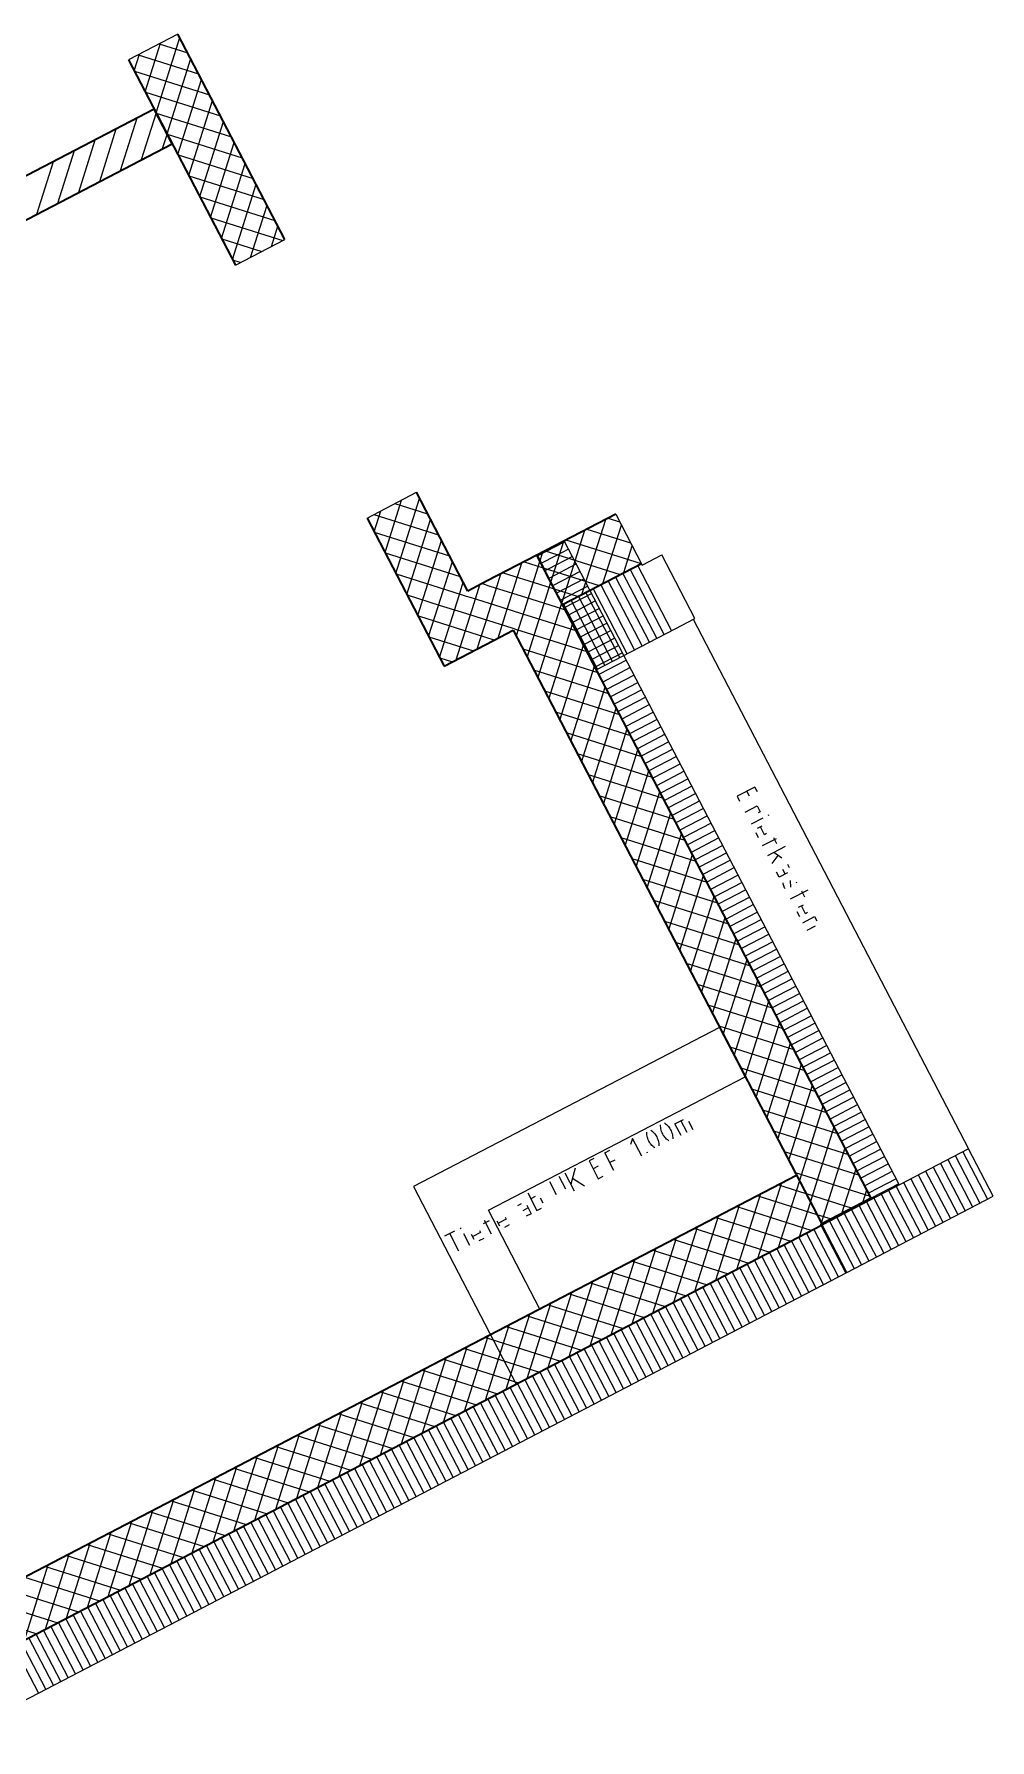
# Model space of a CAD drawing. Header units: metres. Extents: x 2740299.3 to 2740354.3, y 1267793.1 to 1267844.4.
# Drawn here: x 2740331.66 to 2740335.95, y 1267801.13 to 1267808.79 of the extents above; entities that cross this region are included whole.
import ezdxf

# ---------------------------------------------------------------- set-up
doc = ezdxf.new("R2010")
doc.units = ezdxf.units.M
doc.layers.add('grundriss', color=7, linetype='Continuous', true_color=0x000000)

msp = doc.modelspace()

# ---------------------------------------------------------------- linework, layer by layer
at = {"layer": 'grundriss', "color": 7, "linetype": 'Continuous', "lineweight": 13}
for p, q in [((2740332.3066, 1267808.7886), (2740332.0849, 1267808.6732)), ((2740332.5649, 1267807.7507), (2740332.7867, 1267807.8661)), ((2740333.1558, 1267806.6152), (2740333.3776, 1267806.7306)), ((2740334.3917, 1267806.404), (2740334.4794, 1267806.4496)), ((2740334.6281, 1267806.1639), (2740334.4794, 1267806.4496)), ((2740334.5404, 1267806.1182), (2740334.6281, 1267806.1639)), ((2740334.62, 1267806.1602), (2740335.8574, 1267803.7824)), ((2740334.7395, 1267804.3276), (2740333.3645, 1267803.6121)), ((2740334.8549, 1267804.1059), (2740334.7395, 1267804.3276)), ((2740333.7017, 1267803.5058), (2740334.8549, 1267804.1059)), ((2740335.8571, 1267803.7822), (2740335.2002, 1267803.4397)), ((2740335.9681, 1267803.5694), (2740335.8571, 1267803.7822)), ((2740333.3645, 1267803.6121), (2740333.8259, 1267802.7254)), ((2740335.0857, 1267803.6623), (2740333.9325, 1267803.0622)), ((2740335.2011, 1267803.4405), (2740335.0857, 1267803.6623)), ((2740335.3111, 1267803.2269), (2740335.9681, 1267803.5694)), ((2740333.9325, 1267803.0622), (2740333.7017, 1267803.5058)), ((2740334.0479, 1267802.8404), (2740335.2011, 1267803.4405)), ((2740333.8259, 1267802.7254), (2740334.0477, 1267802.8408))]:
    msp.add_line(p, q, dxfattribs=at)
at = {"layer": 'grundriss', "color": 18, "linetype": 'Continuous', "lineweight": 0, "true_color": 0x000000}
for p, q in [((2740332.1596, 1267808.5296), (2740332.2285, 1267808.748)), ((2740332.2086, 1267808.4355), (2740332.3149, 1267808.7727)), ((2740332.2221, 1267808.7446), (2740332.3506, 1267808.7041)), ((2740332.1106, 1267808.6237), (2740332.1344, 1267808.699)), ((2740332.128, 1267808.6957), (2740332.3996, 1267808.61)), ((2740332.2575, 1267808.3415), (2740332.3639, 1267808.6786)), ((2740332.1114, 1267808.6223), (2740332.4486, 1267808.5159)), ((2740332.3065, 1267808.2474), (2740332.4128, 1267808.5845)), ((2740332.1603, 1267808.5282), (2740332.4975, 1267808.4218)), ((2740332.2086, 1267808.4355), (2740332.1417, 1267808.2237)), ((2740332.2093, 1267808.4341), (2740332.5465, 1267808.3277)), ((2740332.3554, 1267808.1533), (2740332.4618, 1267808.4904)), ((2740332.028, 1267808.3618), (2740331.9536, 1267808.1258)), ((2740332.1221, 1267808.4108), (2740332.0476, 1267808.1748)), ((2740332.4044, 1267808.0592), (2740332.5108, 1267808.3964)), ((2740331.9339, 1267808.3129), (2740331.8595, 1267808.0768)), ((2740332.2575, 1267808.3415), (2740332.2358, 1267808.2727)), ((2740332.2583, 1267808.34), (2740332.5954, 1267808.2336)), ((2740332.4534, 1267807.9651), (2740332.5597, 1267808.3023)), ((2740331.7457, 1267808.2149), (2740331.6713, 1267807.9789)), ((2740331.8398, 1267808.2639), (2740331.7654, 1267808.0279)), ((2740332.3072, 1267808.2459), (2740332.6444, 1267808.1395)), ((2740332.5023, 1267807.871), (2740332.6087, 1267808.2082)), ((2740332.3562, 1267808.1518), (2740332.6934, 1267808.0455)), ((2740332.4052, 1267808.0577), (2740332.7423, 1267807.9514)), ((2740332.5513, 1267807.7769), (2740332.6576, 1267808.1141)), ((2740332.6328, 1267807.786), (2740332.7066, 1267808.02)), ((2740332.4541, 1267807.9636), (2740332.7779, 1267807.8615)), ((2740332.7269, 1267807.8349), (2740332.7556, 1267807.9259)), ((2740332.5031, 1267807.8696), (2740332.6838, 1267807.8125)), ((2740332.552, 1267807.7755), (2740332.5897, 1267807.7636)), ((2740333.2367, 1267806.4597), (2740333.3113, 1267806.6961)), ((2740333.2811, 1267806.6804), (2740333.4278, 1267806.6341)), ((2740333.2857, 1267806.3656), (2740333.3921, 1267806.7028)), ((2740333.187, 1267806.6314), (2740333.4768, 1267806.54)), ((2740333.1878, 1267806.5538), (2740333.2173, 1267806.6472)), ((2740333.3347, 1267806.2715), (2740333.441, 1267806.6087)), ((2740334.1213, 1267806.2722), (2740334.2277, 1267806.6093)), ((2740334.2377, 1267806.6146), (2740334.2909, 1267806.5978)), ((2740333.1885, 1267806.5523), (2740333.5257, 1267806.4459)), ((2740333.3836, 1267806.1774), (2740333.49, 1267806.5146)), ((2740333.9811, 1267806.3264), (2740334.0395, 1267806.5114)), ((2740334.0301, 1267806.2323), (2740334.1336, 1267806.5604)), ((2740334.0495, 1267806.5166), (2740334.3867, 1267806.4103)), ((2740334.1436, 1267806.5656), (2740334.3398, 1267806.5037)), ((2740334.2154, 1267806.3211), (2740334.2982, 1267806.5836)), ((2740333.2375, 1267806.4582), (2740333.5747, 1267806.3519)), ((2740334.0378, 1267806.5054), (2740333.9199, 1267806.4441)), ((2740333.9322, 1267806.4205), (2740333.9454, 1267806.4625)), ((2740334.0033, 1267806.4452), (2740333.9372, 1267806.4108)), ((2740333.9554, 1267806.4677), (2740334.2926, 1267806.3613)), ((2740334.0787, 1267806.4422), (2740333.9687, 1267806.3849)), ((2740334.0614, 1267806.4754), (2740334.0033, 1267806.4452)), ((2740334.0441, 1267806.5087), (2740334.0378, 1267806.5054)), ((2740334.3095, 1267806.3701), (2740334.3472, 1267806.4896)), ((2740333.2865, 1267806.3641), (2740333.5791, 1267806.2718)), ((2740333.475, 1267806.2176), (2740333.539, 1267806.4205)), ((2740333.7279, 1267806.2715), (2740333.7572, 1267806.3645)), ((2740333.7673, 1267806.3697), (2740333.9304, 1267806.3183)), ((2740333.7769, 1267806.1774), (2740333.8513, 1267806.4135)), ((2740333.8613, 1267806.4187), (2740333.9472, 1267806.3916)), ((2740333.8627, 1267806.2002), (2740333.9322, 1267806.4205)), ((2740333.9472, 1267806.3916), (2740334.1985, 1267806.3123)), ((2740333.9687, 1267806.3849), (2740333.9546, 1267806.3775)), ((2740334.0961, 1267806.4089), (2740333.9719, 1267806.3443)), ((2740334.1134, 1267806.3756), (2740333.9892, 1267806.311)), ((2740334.4574, 1267806.0751), (2740334.3051, 1267806.3678)), ((2740334.4907, 1267806.0924), (2740334.3384, 1267806.3851)), ((2740334.524, 1267806.1097), (2740334.3716, 1267806.4024)), ((2740333.5691, 1267806.2666), (2740333.5879, 1267806.3264)), ((2740333.6369, 1267806.2323), (2740333.6631, 1267806.3156)), ((2740333.6732, 1267806.3208), (2740333.708, 1267806.3098)), ((2740333.708, 1267806.3098), (2740333.8922, 1267806.2517)), ((2740333.9304, 1267806.3183), (2740333.9962, 1267806.2975)), ((2740333.9331, 1267806.1742), (2740333.9811, 1267806.3264)), ((2740333.9962, 1267806.2975), (2740334.1044, 1267806.2634)), ((2740334.1307, 1267806.3424), (2740334.0065, 1267806.2777)), ((2740334.148, 1267806.3091), (2740334.0238, 1267806.2445)), ((2740334.2911, 1267805.9885), (2740334.1388, 1267806.2812)), ((2740334.3244, 1267806.0058), (2740334.172, 1267806.2986)), ((2740334.3576, 1267806.0231), (2740334.2053, 1267806.3159)), ((2740334.3909, 1267806.0404), (2740334.2386, 1267806.3332)), ((2740334.4242, 1267806.0578), (2740334.2718, 1267806.3505)), ((2740333.3354, 1267806.27), (2740333.485, 1267806.2229)), ((2740333.4326, 1267806.0833), (2740333.475, 1267806.2176)), ((2740333.4816, 1267805.9892), (2740333.5691, 1267806.2666)), ((2740333.485, 1267806.2229), (2740333.5788, 1267806.1933)), ((2740333.5568, 1267805.9784), (2740333.6369, 1267806.2323)), ((2740333.5791, 1267806.2718), (2740333.6014, 1267806.2648)), ((2740333.6014, 1267806.2648), (2740333.6236, 1267806.2578)), ((2740333.6236, 1267806.2578), (2740333.7569, 1267806.2157)), ((2740333.6858, 1267806.1382), (2740333.7279, 1267806.2715)), ((2740333.7569, 1267806.2157), (2740333.854, 1267806.1851)), ((2740333.8922, 1267806.2517), (2740334.0103, 1267806.2144)), ((2740333.9237, 1267805.8952), (2740334.0272, 1267806.2232)), ((2740334.0103, 1267806.2144), (2740334.0452, 1267806.2034)), ((2740334.0272, 1267806.2232), (2740334.0301, 1267806.2323)), ((2740334.1913, 1267805.9366), (2740334.039, 1267806.2293)), ((2740334.1653, 1267806.2758), (2740334.0411, 1267806.2112)), ((2740334.1826, 1267806.2426), (2740334.0584, 1267806.178)), ((2740334.2246, 1267805.9539), (2740334.0722, 1267806.2466)), ((2740334.1999, 1267806.2093), (2740334.0757, 1267806.1447)), ((2740334.2578, 1267805.9712), (2740334.1055, 1267806.2639)), ((2740333.3844, 1267806.176), (2740333.3909, 1267806.1739)), ((2740333.3909, 1267806.1739), (2740333.5562, 1267806.1217)), ((2740333.5788, 1267806.1933), (2740333.6726, 1267806.1637)), ((2740333.6509, 1267806.0274), (2740333.6858, 1267806.1382)), ((2740333.6726, 1267806.1637), (2740333.8059, 1267806.1216)), ((2740333.745, 1267806.0763), (2740333.7769, 1267806.1774)), ((2740333.839, 1267806.1253), (2740333.8627, 1267806.2002)), ((2740333.854, 1267806.1851), (2740333.9163, 1267806.1655)), ((2740333.8748, 1267805.9893), (2740333.9331, 1267806.1742)), ((2740333.9163, 1267806.1655), (2740334.0941, 1267806.1093)), ((2740333.9727, 1267805.8011), (2740334.0791, 1267806.1383)), ((2740334.2172, 1267806.176), (2740334.093, 1267806.1114)), ((2740334.2345, 1267806.1428), (2740334.1103, 1267806.0782)), ((2740333.4333, 1267806.0819), (2740333.5337, 1267806.0502)), ((2740333.5337, 1267806.0502), (2740333.634, 1267806.0186)), ((2740333.5562, 1267806.1217), (2740333.7216, 1267806.0696)), ((2740333.7216, 1267806.0696), (2740333.7281, 1267806.0675)), ((2740333.8059, 1267806.1216), (2740333.8158, 1267806.1185)), ((2740333.8158, 1267806.1185), (2740333.8222, 1267806.1165)), ((2740333.8222, 1267806.1165), (2740334.1431, 1267806.0153)), ((2740333.8258, 1267806.0833), (2740333.839, 1267806.1253)), ((2740334.2519, 1267806.1095), (2740334.1277, 1267806.0449)), ((2740334.2692, 1267806.0762), (2740334.145, 1267806.0116)), ((2740333.4823, 1267805.9878), (2740333.5399, 1267805.9696)), ((2740333.8549, 1267806.0275), (2740334.192, 1267805.9212)), ((2740334.0217, 1267805.707), (2740334.128, 1267806.0442)), ((2740334.2865, 1267806.043), (2740334.1623, 1267805.9784)), ((2740334.3038, 1267806.0097), (2740334.1796, 1267805.9451)), ((2740334.3211, 1267805.9765), (2740334.1969, 1267805.9118)), ((2740333.9038, 1267805.9334), (2740334.241, 1267805.8271)), ((2740334.0706, 1267805.6129), (2740334.177, 1267805.9501)), ((2740334.3384, 1267805.9432), (2740334.2142, 1267805.8786)), ((2740334.3557, 1267805.9099), (2740334.2315, 1267805.8453)), ((2740333.9528, 1267805.8394), (2740334.29, 1267805.733)), ((2740334.1196, 1267805.5188), (2740334.226, 1267805.856)), ((2740334.373, 1267805.8767), (2740334.2488, 1267805.812)), ((2740334.3903, 1267805.8434), (2740334.2661, 1267805.7788)), ((2740334.0018, 1267805.7453), (2740334.3389, 1267805.6389)), ((2740334.1686, 1267805.4247), (2740334.2749, 1267805.7619)), ((2740334.4076, 1267805.8101), (2740334.2835, 1267805.7455)), ((2740334.425, 1267805.7769), (2740334.3008, 1267805.7122)), ((2740334.4423, 1267805.7436), (2740334.3181, 1267805.679)), ((2740334.2175, 1267805.3306), (2740334.3239, 1267805.6678)), ((2740334.4596, 1267805.7103), (2740334.3354, 1267805.6457)), ((2740334.4769, 1267805.6771), (2740334.3527, 1267805.6124)), ((2740334.0507, 1267805.6512), (2740334.3879, 1267805.5448)), ((2740334.4942, 1267805.6438), (2740334.37, 1267805.5792)), ((2740334.5115, 1267805.6105), (2740334.3873, 1267805.5459)), ((2740334.0997, 1267805.5571), (2740334.4368, 1267805.4507)), ((2740334.2665, 1267805.2365), (2740334.3728, 1267805.5737)), ((2740334.5288, 1267805.5773), (2740334.4046, 1267805.5126)), ((2740334.5461, 1267805.544), (2740334.4219, 1267805.4794)), ((2740334.1486, 1267805.463), (2740334.4858, 1267805.3566)), ((2740334.3154, 1267805.1425), (2740334.4218, 1267805.4796)), ((2740334.5634, 1267805.5107), (2740334.4393, 1267805.4461)), ((2740334.5808, 1267805.4775), (2740334.4566, 1267805.4128)), ((2740334.5981, 1267805.4442), (2740334.4739, 1267805.3796)), ((2740334.1976, 1267805.3689), (2740334.5348, 1267805.2625)), ((2740334.3644, 1267805.0484), (2740334.4708, 1267805.3855)), ((2740334.6154, 1267805.4109), (2740334.4912, 1267805.3463)), ((2740334.6327, 1267805.3777), (2740334.5085, 1267805.313)), ((2740334.4134, 1267804.9543), (2740334.5197, 1267805.2915)), ((2740334.65, 1267805.3444), (2740334.5258, 1267805.2798)), ((2740334.6673, 1267805.3111), (2740334.5431, 1267805.2465)), ((2740334.2466, 1267805.2748), (2740334.5837, 1267805.1685)), ((2740334.6846, 1267805.2779), (2740334.5604, 1267805.2133)), ((2740334.7019, 1267805.2446), (2740334.5777, 1267805.18)), ((2740334.7192, 1267805.2113), (2740334.595, 1267805.1467)), ((2740334.2955, 1267805.1807), (2740334.6327, 1267805.0744)), ((2740334.4623, 1267804.8602), (2740334.5687, 1267805.1974)), ((2740334.7365, 1267805.1781), (2740334.6124, 1267805.1135)), ((2740334.7539, 1267805.1448), (2740334.6297, 1267805.0802)), ((2740334.3445, 1267805.0866), (2740334.6817, 1267804.9803)), ((2740334.5113, 1267804.7661), (2740334.6177, 1267805.1033)), ((2740334.7712, 1267805.1115), (2740334.647, 1267805.0469)), ((2740334.7885, 1267805.0783), (2740334.6643, 1267805.0137)), ((2740334.3934, 1267804.9926), (2740334.7306, 1267804.8862)), ((2740334.5602, 1267804.672), (2740334.6666, 1267805.0092)), ((2740334.8058, 1267805.045), (2740334.6816, 1267804.9804)), ((2740334.8231, 1267805.0118), (2740334.6989, 1267804.9471)), ((2740334.8404, 1267804.9785), (2740334.7162, 1267804.9139)), ((2740334.6092, 1267804.5779), (2740334.7156, 1267804.9151)), ((2740334.8577, 1267804.9452), (2740334.7335, 1267804.8806)), ((2740334.875, 1267804.912), (2740334.7508, 1267804.8473)), ((2740334.4424, 1267804.8985), (2740334.7796, 1267804.7921)), ((2740334.8923, 1267804.8787), (2740334.7682, 1267804.8141)), ((2740334.9097, 1267804.8454), (2740334.7855, 1267804.7808)), ((2740334.4914, 1267804.8044), (2740334.8285, 1267804.698)), ((2740334.6582, 1267804.4838), (2740334.7645, 1267804.821)), ((2740334.927, 1267804.8122), (2740334.8028, 1267804.7475)), ((2740334.9443, 1267804.7789), (2740334.8201, 1267804.7143)), ((2740334.5403, 1267804.7103), (2740334.8775, 1267804.6039)), ((2740334.7071, 1267804.3897), (2740334.8135, 1267804.7269)), ((2740334.9616, 1267804.7456), (2740334.8374, 1267804.681)), ((2740334.9789, 1267804.7124), (2740334.8547, 1267804.6477)), ((2740334.9962, 1267804.6791), (2740334.872, 1267804.6145)), ((2740334.5893, 1267804.6162), (2740334.9265, 1267804.5098)), ((2740334.7561, 1267804.2957), (2740334.8625, 1267804.6328)), ((2740335.0135, 1267804.6458), (2740334.8893, 1267804.5812)), ((2740335.0308, 1267804.6126), (2740334.9066, 1267804.5479)), ((2740334.6383, 1267804.5221), (2740334.9754, 1267804.4157)), ((2740334.8051, 1267804.2016), (2740334.9114, 1267804.5387)), ((2740335.0481, 1267804.5793), (2740334.9239, 1267804.5147)), ((2740335.0654, 1267804.546), (2740334.9413, 1267804.4814)), ((2740334.854, 1267804.1075), (2740334.9604, 1267804.4447)), ((2740335.0828, 1267804.5128), (2740334.9586, 1267804.4481)), ((2740335.1001, 1267804.4795), (2740334.9759, 1267804.4149)), ((2740335.1174, 1267804.4462), (2740334.9932, 1267804.3816)), ((2740334.6872, 1267804.428), (2740335.0244, 1267804.3217)), ((2740335.1347, 1267804.413), (2740335.0105, 1267804.3483)), ((2740335.152, 1267804.3797), (2740335.0278, 1267804.3151)), ((2740334.7362, 1267804.3339), (2740335.0734, 1267804.2276)), ((2740334.903, 1267804.0134), (2740335.0093, 1267804.3506)), ((2740335.1693, 1267804.3464), (2740335.0451, 1267804.2818)), ((2740335.1866, 1267804.3132), (2740335.0624, 1267804.2486)), ((2740334.7851, 1267804.2398), (2740335.1223, 1267804.1335)), ((2740334.9519, 1267803.9193), (2740335.0583, 1267804.2565)), ((2740335.2039, 1267804.2799), (2740335.0797, 1267804.2153)), ((2740335.2212, 1267804.2466), (2740335.0971, 1267804.182)), ((2740335.2386, 1267804.2134), (2740335.1144, 1267804.1488)), ((2740334.8341, 1267804.1458), (2740335.1713, 1267804.0394)), ((2740335.0009, 1267803.8252), (2740335.1073, 1267804.1624)), ((2740335.2559, 1267804.1801), (2740335.1317, 1267804.1155)), ((2740335.2732, 1267804.1469), (2740335.149, 1267804.0822)), ((2740335.0499, 1267803.7311), (2740335.1562, 1267804.0683)), ((2740335.2905, 1267804.1136), (2740335.1663, 1267804.049)), ((2740335.3078, 1267804.0803), (2740335.1836, 1267804.0157)), ((2740334.8831, 1267804.0517), (2740335.2202, 1267803.9453)), ((2740335.3251, 1267804.0471), (2740335.2009, 1267803.9824)), ((2740335.3424, 1267804.0138), (2740335.2182, 1267803.9492)), ((2740334.932, 1267803.9576), (2740335.2692, 1267803.8512)), ((2740335.0988, 1267803.637), (2740335.2052, 1267803.9742)), ((2740335.3597, 1267803.9805), (2740335.2355, 1267803.9159)), ((2740335.377, 1267803.9473), (2740335.2528, 1267803.8826)), ((2740335.3944, 1267803.914), (2740335.2702, 1267803.8494)), ((2740334.981, 1267803.8635), (2740335.3182, 1267803.7571)), ((2740335.1478, 1267803.5429), (2740335.2542, 1267803.8801)), ((2740335.4117, 1267803.8807), (2740335.2875, 1267803.8161)), ((2740335.429, 1267803.8475), (2740335.3048, 1267803.7828)), ((2740335.0299, 1267803.7694), (2740335.3671, 1267803.663)), ((2740335.1968, 1267803.4489), (2740335.3031, 1267803.786)), ((2740335.4463, 1267803.8142), (2740335.3221, 1267803.7496)), ((2740335.4636, 1267803.7809), (2740335.3394, 1267803.7163)), ((2740335.7979, 1267803.7514), (2740335.9089, 1267803.5386)), ((2740335.8312, 1267803.7687), (2740335.9421, 1267803.5559)), ((2740335.0789, 1267803.6753), (2740335.4161, 1267803.5689)), ((2740335.289, 1267803.4919), (2740335.3521, 1267803.6919)), ((2740335.4809, 1267803.7477), (2740335.3567, 1267803.683)), ((2740335.4982, 1267803.7144), (2740335.374, 1267803.6498)), ((2740335.5155, 1267803.6811), (2740335.3913, 1267803.6165)), ((2740335.6649, 1267803.682), (2740335.7759, 1267803.4692)), ((2740335.6982, 1267803.6994), (2740335.8091, 1267803.4866)), ((2740335.7314, 1267803.7167), (2740335.8424, 1267803.5039)), ((2740335.7647, 1267803.734), (2740335.8756, 1267803.5212)), ((2740334.9105, 1267803.2893), (2740335.0169, 1267803.6265)), ((2740335.0046, 1267803.3383), (2740335.0984, 1267803.6357)), ((2740335.0046, 1267803.6201), (2740335.1265, 1267803.5816)), ((2740335.3831, 1267803.5409), (2740335.401, 1267803.5979)), ((2740335.5328, 1267803.6479), (2740335.4086, 1267803.5832)), ((2740335.5319, 1267803.6127), (2740335.6429, 1267803.3999)), ((2740335.5652, 1267803.63), (2740335.6761, 1267803.4172)), ((2740335.5984, 1267803.6474), (2740335.7094, 1267803.4346)), ((2740335.6317, 1267803.6647), (2740335.7426, 1267803.4519)), ((2740334.7223, 1267803.1914), (2740334.8287, 1267803.5286)), ((2740334.8164, 1267803.2404), (2740334.9228, 1267803.5775)), ((2740334.8164, 1267803.5222), (2740335.1536, 1267803.4158)), ((2740334.9105, 1267803.5712), (2740335.1755, 1267803.4876)), ((2740335.0987, 1267803.3873), (2740335.1474, 1267803.5416)), ((2740335.1279, 1267803.5812), (2740335.335, 1267803.5159)), ((2740335.3657, 1267803.526), (2740335.4766, 1267803.3132)), ((2740335.3989, 1267803.5434), (2740335.5099, 1267803.3305)), ((2740335.4322, 1267803.5607), (2740335.5431, 1267803.3479)), ((2740335.4654, 1267803.578), (2740335.5764, 1267803.3652)), ((2740335.4987, 1267803.5954), (2740335.6096, 1267803.3825)), ((2740334.6282, 1267803.1425), (2740334.7346, 1267803.4796)), ((2740334.7223, 1267803.4732), (2740335.0595, 1267803.3669)), ((2740335.1768, 1267803.4871), (2740335.2409, 1267803.4669)), ((2740335.1928, 1267803.4362), (2740335.1963, 1267803.4475)), ((2740335.2326, 1267803.4567), (2740335.3436, 1267803.2439)), ((2740335.2659, 1267803.474), (2740335.3768, 1267803.2612)), ((2740335.2992, 1267803.4913), (2740335.4101, 1267803.2785)), ((2740335.3324, 1267803.5087), (2740335.4434, 1267803.2959)), ((2740334.4401, 1267803.0445), (2740334.5464, 1267803.3817)), ((2740334.5341, 1267803.0935), (2740334.6405, 1267803.4307)), ((2740334.5341, 1267803.3753), (2740334.8713, 1267803.2689)), ((2740334.6282, 1267803.4243), (2740334.9654, 1267803.3179)), ((2740335.1734, 1267803.1556), (2740335.0627, 1267803.3685)), ((2740335.2067, 1267803.1729), (2740335.0959, 1267803.3858)), ((2740335.24, 1267803.1902), (2740335.1292, 1267803.4031)), ((2740335.2732, 1267803.2075), (2740335.1625, 1267803.4204)), ((2740335.3065, 1267803.2249), (2740335.1957, 1267803.4378)), ((2740334.346, 1267802.9956), (2740334.4523, 1267803.3327)), ((2740334.44, 1267803.3263), (2740334.7772, 1267803.22)), ((2740335.0404, 1267803.0864), (2740334.9296, 1267803.2993)), ((2740335.0737, 1267803.1037), (2740334.9629, 1267803.3166)), ((2740335.1069, 1267803.121), (2740334.9961, 1267803.3339)), ((2740335.1402, 1267803.1383), (2740335.0294, 1267803.3512)), ((2740334.1578, 1267802.8976), (2740334.2642, 1267803.2348)), ((2740334.2519, 1267802.9466), (2740334.3582, 1267803.2838)), ((2740334.2519, 1267803.2284), (2740334.589, 1267803.1221)), ((2740334.346, 1267803.2774), (2740334.6831, 1267803.171)), ((2740334.9073, 1267803.0171), (2740334.7965, 1267803.23)), ((2740334.9406, 1267803.0344), (2740334.8298, 1267803.2473)), ((2740334.9739, 1267803.0518), (2740334.8631, 1267803.2647)), ((2740335.0071, 1267803.0691), (2740334.8963, 1267803.282)), ((2740334.0637, 1267802.8487), (2740334.1701, 1267803.1859)), ((2740334.1578, 1267803.1795), (2740334.4949, 1267803.0731)), ((2740334.741, 1267802.9306), (2740334.6302, 1267803.1435)), ((2740334.7743, 1267802.9479), (2740334.6635, 1267803.1608)), ((2740334.8075, 1267802.9652), (2740334.6967, 1267803.1781)), ((2740334.8408, 1267802.9825), (2740334.73, 1267803.1954)), ((2740334.8741, 1267802.9998), (2740334.7633, 1267803.2127)), ((2740333.8755, 1267802.7508), (2740333.9819, 1267803.0879)), ((2740333.9696, 1267802.7997), (2740334.076, 1267803.1369)), ((2740333.9696, 1267803.0815), (2740334.3068, 1267802.9752)), ((2740334.0637, 1267803.1305), (2740334.4009, 1267803.0241)), ((2740334.6079, 1267802.8613), (2740334.4971, 1267803.0742)), ((2740334.6412, 1267802.8786), (2740334.5304, 1267803.0915)), ((2740334.6745, 1267802.896), (2740334.5637, 1267803.1089)), ((2740334.7077, 1267802.9133), (2740334.5969, 1267803.1262)), ((2740333.6873, 1267802.6528), (2740333.7937, 1267802.99)), ((2740333.7814, 1267802.7018), (2740333.8878, 1267803.039)), ((2740333.8755, 1267803.0326), (2740334.2127, 1267802.9262)), ((2740334.4416, 1267802.7748), (2740334.3308, 1267802.9877)), ((2740334.4749, 1267802.7921), (2740334.3641, 1267803.005)), ((2740334.5081, 1267802.8094), (2740334.3973, 1267803.0223)), ((2740334.5414, 1267802.8267), (2740334.4306, 1267803.0396)), ((2740334.5747, 1267802.844), (2740334.4639, 1267803.0569)), ((2740333.5933, 1267802.6039), (2740333.6996, 1267802.941)), ((2740333.6873, 1267802.9347), (2740334.0245, 1267802.8283)), ((2740333.7814, 1267802.9836), (2740334.1186, 1267802.8772)), ((2740334.3085, 1267802.7055), (2740334.1978, 1267802.9184)), ((2740334.3418, 1267802.7229), (2740334.231, 1267802.9358)), ((2740334.3751, 1267802.7402), (2740334.2643, 1267802.9531)), ((2740334.4083, 1267802.7575), (2740334.2976, 1267802.9704)), ((2740333.4051, 1267802.5059), (2740333.5114, 1267802.8431)), ((2740333.4992, 1267802.5549), (2740333.6055, 1267802.8921)), ((2740333.4992, 1267802.8367), (2740333.8363, 1267802.7304)), ((2740333.5932, 1267802.8857), (2740333.9304, 1267802.7793)), ((2740334.1422, 1267802.619), (2740334.0314, 1267802.8319)), ((2740334.1755, 1267802.6363), (2740334.0647, 1267802.8492)), ((2740334.2087, 1267802.6536), (2740334.098, 1267802.8665)), ((2740334.242, 1267802.6709), (2740334.1312, 1267802.8838)), ((2740334.2753, 1267802.6882), (2740334.1645, 1267802.9011)), ((2740333.311, 1267802.457), (2740333.4174, 1267802.7942)), ((2740333.4051, 1267802.7878), (2740333.7422, 1267802.6814)), ((2740334.0092, 1267802.5497), (2740333.8984, 1267802.7626)), ((2740334.0424, 1267802.5671), (2740333.9316, 1267802.78)), ((2740334.0757, 1267802.5844), (2740333.9649, 1267802.7973)), ((2740334.109, 1267802.6017), (2740333.9982, 1267802.8146)), ((2740333.1228, 1267802.3591), (2740333.2292, 1267802.6962)), ((2740333.2169, 1267802.408), (2740333.3233, 1267802.7452)), ((2740333.2169, 1267802.6898), (2740333.5541, 1267802.5835)), ((2740333.311, 1267802.7388), (2740333.6481, 1267802.6324)), ((2740333.8761, 1267802.4805), (2740333.7653, 1267802.6934)), ((2740333.9094, 1267802.4978), (2740333.7986, 1267802.7107)), ((2740333.9426, 1267802.5151), (2740333.8318, 1267802.728)), ((2740333.9759, 1267802.5324), (2740333.8651, 1267802.7453)), ((2740333.0287, 1267802.3101), (2740333.1351, 1267802.6473)), ((2740333.1228, 1267802.6409), (2740333.46, 1267802.5345)), ((2740333.7098, 1267802.394), (2740333.599, 1267802.6069)), ((2740333.743, 1267802.4113), (2740333.6322, 1267802.6242)), ((2740333.7763, 1267802.4286), (2740333.6655, 1267802.6415)), ((2740333.8096, 1267802.4459), (2740333.6988, 1267802.6588)), ((2740333.8428, 1267802.4632), (2740333.732, 1267802.6761)), ((2740332.8405, 1267802.2122), (2740332.9469, 1267802.5494)), ((2740332.9346, 1267802.2611), (2740333.041, 1267802.5983)), ((2740332.9346, 1267802.543), (2740333.2718, 1267802.4366)), ((2740333.0287, 1267802.5919), (2740333.3659, 1267802.4856)), ((2740333.5767, 1267802.3247), (2740333.4659, 1267802.5376)), ((2740333.61, 1267802.342), (2740333.4992, 1267802.5549)), ((2740333.6432, 1267802.3593), (2740333.5324, 1267802.5722)), ((2740333.6765, 1267802.3766), (2740333.5657, 1267802.5895)), ((2740332.6524, 1267802.1143), (2740332.7587, 1267802.4514)), ((2740332.7465, 1267802.1632), (2740332.8528, 1267802.5004)), ((2740332.8405, 1267802.494), (2740333.1777, 1267802.3876)), ((2740333.4104, 1267802.2382), (2740333.2996, 1267802.4511)), ((2740333.4436, 1267802.2555), (2740333.3329, 1267802.4684)), ((2740333.4769, 1267802.2728), (2740333.3661, 1267802.4857)), ((2740333.5102, 1267802.2901), (2740333.3994, 1267802.503)), ((2740333.5434, 1267802.3074), (2740333.4326, 1267802.5203)), ((2740332.5583, 1267802.0653), (2740332.6646, 1267802.4025)), ((2740332.6524, 1267802.3961), (2740332.9895, 1267802.2897)), ((2740332.7464, 1267802.445), (2740333.0836, 1267802.3387)), ((2740333.2773, 1267802.1689), (2740333.1665, 1267802.3818)), ((2740333.3106, 1267802.1862), (2740333.1998, 1267802.3991)), ((2740333.3438, 1267802.2035), (2740333.2331, 1267802.4164)), ((2740333.3771, 1267802.2208), (2740333.2663, 1267802.4337)), ((2740332.3701, 1267801.9674), (2740332.4765, 1267802.3045)), ((2740332.4642, 1267802.0163), (2740332.5706, 1267802.3535)), ((2740332.4642, 1267802.2981), (2740332.8013, 1267802.1918)), ((2740332.5583, 1267802.3471), (2740332.8954, 1267802.2407)), ((2740333.111, 1267802.0824), (2740333.0002, 1267802.2953)), ((2740333.1443, 1267802.0997), (2740333.0335, 1267802.3126)), ((2740333.1775, 1267802.117), (2740333.0667, 1267802.3299)), ((2740333.2108, 1267802.1343), (2740333.1, 1267802.3472)), ((2740333.244, 1267802.1516), (2740333.1333, 1267802.3645)), ((2740332.276, 1267801.9184), (2740332.3824, 1267802.2556)), ((2740332.3701, 1267802.2492), (2740332.7073, 1267802.1428)), ((2740332.9779, 1267802.0131), (2740332.8671, 1267802.226)), ((2740333.0112, 1267802.0304), (2740332.9004, 1267802.2433)), ((2740333.0445, 1267802.0477), (2740332.9337, 1267802.2606)), ((2740333.0777, 1267802.065), (2740332.9669, 1267802.2779)), ((2740332.0878, 1267801.8205), (2740332.1942, 1267802.1577)), ((2740332.1819, 1267801.8694), (2740332.2883, 1267802.2066)), ((2740332.1819, 1267802.1513), (2740332.5191, 1267802.0449)), ((2740332.276, 1267802.2002), (2740332.6132, 1267802.0939)), ((2740332.8449, 1267801.9439), (2740332.7341, 1267802.1568)), ((2740332.8781, 1267801.9612), (2740332.7673, 1267802.1741)), ((2740332.9114, 1267801.9785), (2740332.8006, 1267802.1914)), ((2740332.9447, 1267801.9958), (2740332.8339, 1267802.2087)), ((2740331.9937, 1267801.7715), (2740332.1001, 1267802.1087)), ((2740332.0878, 1267802.1023), (2740332.425, 1267801.9959)), ((2740332.6785, 1267801.8573), (2740332.5677, 1267802.0702)), ((2740332.7118, 1267801.8746), (2740332.601, 1267802.0875)), ((2740332.7451, 1267801.8919), (2740332.6343, 1267802.1048)), ((2740332.7783, 1267801.9093), (2740332.6675, 1267802.1222)), ((2740332.8116, 1267801.9266), (2740332.7008, 1267802.1395)), ((2740331.8056, 1267801.6736), (2740331.9119, 1267802.0108)), ((2740331.8996, 1267802.0044), (2740332.2368, 1267801.898)), ((2740331.8997, 1267801.7226), (2740332.006, 1267802.0597)), ((2740331.9937, 1267802.0533), (2740332.3309, 1267801.947)), ((2740332.5455, 1267801.7881), (2740332.4347, 1267802.001)), ((2740332.5787, 1267801.8054), (2740332.468, 1267802.0183)), ((2740332.612, 1267801.8227), (2740332.5012, 1267802.0356)), ((2740332.6453, 1267801.84), (2740332.5345, 1267802.0529)), ((2740331.6174, 1267801.5757), (2740331.7237, 1267801.9128)), ((2740331.7115, 1267801.6246), (2740331.8178, 1267801.9618)), ((2740331.8056, 1267801.9554), (2740332.1427, 1267801.849)), ((2740332.3791, 1267801.7015), (2740332.2684, 1267801.9144)), ((2740332.4124, 1267801.7188), (2740332.3016, 1267801.9317)), ((2740332.4457, 1267801.7361), (2740332.3349, 1267801.949)), ((2740332.4789, 1267801.7535), (2740332.3682, 1267801.9664)), ((2740332.5122, 1267801.7708), (2740332.4014, 1267801.9837)), ((2740331.6174, 1267801.8575), (2740331.9545, 1267801.7511)), ((2740331.7115, 1267801.9065), (2740332.0486, 1267801.8001)), ((2740332.2461, 1267801.6323), (2740332.1353, 1267801.8452)), ((2740332.2793, 1267801.6496), (2740332.1686, 1267801.8625)), ((2740332.3126, 1267801.6669), (2740332.2018, 1267801.8798)), ((2740332.3459, 1267801.6842), (2740332.2351, 1267801.8971)), ((2740331.4292, 1267801.7596), (2740331.7664, 1267801.6532)), ((2740331.5233, 1267801.8085), (2740331.8605, 1267801.7022)), ((2740332.113, 1267801.563), (2740332.0022, 1267801.7759)), ((2740332.1463, 1267801.5804), (2740332.0355, 1267801.7933)), ((2740332.1796, 1267801.5977), (2740332.0688, 1267801.8106)), ((2740332.2128, 1267801.615), (2740332.102, 1267801.8279)), ((2740331.3351, 1267801.7106), (2740331.6723, 1267801.6042)), ((2740331.9467, 1267801.4765), (2740331.8359, 1267801.6894)), ((2740331.98, 1267801.4938), (2740331.8692, 1267801.7067)), ((2740332.0132, 1267801.5111), (2740331.9024, 1267801.724)), ((2740332.0465, 1267801.5284), (2740331.9357, 1267801.7413)), ((2740332.0798, 1267801.5457), (2740331.969, 1267801.7586)), ((2740331.8136, 1267801.4072), (2740331.7028, 1267801.6201)), ((2740331.8469, 1267801.4246), (2740331.7361, 1267801.6375)), ((2740331.8802, 1267801.4419), (2740331.7694, 1267801.6548)), ((2740331.9134, 1267801.4592), (2740331.8026, 1267801.6721)), ((2740331.6806, 1267801.338), (2740331.5698, 1267801.5509)), ((2740331.7138, 1267801.3553), (2740331.603, 1267801.5682)), ((2740331.7471, 1267801.3726), (2740331.6363, 1267801.5855)), ((2740331.7804, 1267801.3899), (2740331.6696, 1267801.6028))]:
    msp.add_line(p, q, dxfattribs=at)
at = {"layer": 'grundriss', "color": 7, "linetype": 'Continuous', "lineweight": 35}
for p, q in [((2740332.7867, 1267807.8661), (2740332.3066, 1267808.7886)), ((2740332.0849, 1267808.6732), (2740332.5649, 1267807.7507)), ((2740332.2003, 1267808.4515), (2740328.9613, 1267806.766)), ((2740332.281, 1267808.2962), (2740332.2003, 1267808.4515)), ((2740329.0421, 1267806.6108), (2740332.281, 1267808.2962)), ((2740333.6084, 1267806.2871), (2740333.3776, 1267806.7306)), ((2740333.1558, 1267806.6152), (2740333.502, 1267805.9499)), ((2740334.2727, 1267806.6327), (2740333.9178, 1267806.4481)), ((2740333.9178, 1267806.4481), (2740333.6961, 1267806.3327)), ((2740333.9178, 1267806.4481), (2740333.9593, 1267806.3685)), ((2740334.0332, 1267806.2263), (2740333.9178, 1267806.4481)), ((2740334.0332, 1267806.2263), (2740333.9593, 1267806.3685)), ((2740334.0332, 1267806.2263), (2740334.3881, 1267806.411)), ((2740333.6961, 1267806.3327), (2740333.6084, 1267806.2871)), ((2740335.4205, 1267803.5604), (2740334.0332, 1267806.2263)), ((2740333.502, 1267805.9499), (2740333.7238, 1267806.0653)), ((2740333.7238, 1267806.0653), (2740333.8115, 1267806.1109)), ((2740333.8115, 1267806.1109), (2740335.1988, 1267803.445)), ((2740335.0848, 1267803.6619), (2740331.0494, 1267801.5619)), ((2740335.4205, 1267803.5604), (2740335.1988, 1267803.445)), ((2740331.1648, 1267801.3402), (2740335.2002, 1267803.4401))]:
    msp.add_line(p, q, dxfattribs=at)
at = {"layer": 'grundriss'}
msp.add_line((2740334.2727, 1267806.6327), (2740334.3917, 1267806.404), dxfattribs=at)
at = {"layer": 'grundriss', "color": 7, "linetype": 'Continuous', "lineweight": 18}
for p, q in [((2740334.042, 1267806.5127), (2740333.9178, 1267806.4481)), ((2740335.5447, 1267803.625), (2740334.042, 1267806.5127)), ((2740334.1856, 1267805.9336), (2740334.0332, 1267806.2263)), ((2740334.1856, 1267805.9336), (2740334.5404, 1267806.1182)), ((2740335.5447, 1267803.625), (2740335.4205, 1267803.5604)), ((2740335.311, 1267803.2272), (2740335.2002, 1267803.4401)), ((2740331.2756, 1267801.1273), (2740335.311, 1267803.2272))]:
    msp.add_line(p, q, dxfattribs=at)
at = {"layer": 'grundriss', "color": 7, "lineweight": 0}
for p, q in [((2740334.8974, 1267805.4068), (2740334.8176, 1267805.3654)), ((2740334.8176, 1267805.3654), (2740334.8291, 1267805.3432)), ((2740334.8735, 1267805.3664), (2740334.862, 1267805.3884)), ((2740334.9089, 1267805.3849), (2740334.8974, 1267805.4068)), ((2740334.8545, 1267805.2943), (2740334.9076, 1267805.322)), ((2740334.9076, 1267805.322), (2740334.9216, 1267805.2956)), ((2740334.9216, 1267805.2956), (2740334.9126, 1267805.2908)), ((2740334.8822, 1267805.2412), (2740334.9353, 1267805.2689)), ((2740334.9094, 1267805.2215), (2740334.9313, 1267805.2329)), ((2740334.9411, 1267805.193), (2740334.9226, 1267805.2285)), ((2740334.9575, 1267805.2803), (2740334.962, 1267805.2828)), ((2740334.9144, 1267805.1791), (2740334.9029, 1267805.2013)), ((2740334.9328, 1267805.1436), (2740334.995, 1267805.1761)), ((2740334.9498, 1267805.1975), (2740334.9411, 1267805.193)), ((2740334.956, 1267805.0992), (2740335.0356, 1267805.1409)), ((2740334.9815, 1267805.1803), (2740334.9952, 1267805.1536)), ((2740335.0007, 1267805.1), (2740334.9745, 1267805.0638)), ((2740335.0187, 1267805.087), (2740334.9825, 1267805.1132)), ((2740335.0439, 1267805.0606), (2740335.0518, 1267805.0448)), ((2740335.0067, 1267805.0017), (2740334.9952, 1267805.0239)), ((2740335.0443, 1267805.0214), (2740335.0067, 1267805.0017)), ((2740335.0216, 1267805.0379), (2740335.0334, 1267805.0157)), ((2740335.0256, 1267804.9725), (2740335.0254, 1267804.9772)), ((2740335.0563, 1267804.9872), (2740335.0571, 1267804.9568)), ((2740335.0835, 1267804.981), (2740335.0843, 1267804.977)), ((2740335.0264, 1267804.968), (2740335.0256, 1267804.9725)), ((2740335.0276, 1267804.9635), (2740335.0264, 1267804.968)), ((2740335.0291, 1267804.959), (2740335.0276, 1267804.9635)), ((2740335.0311, 1267804.9548), (2740335.0291, 1267804.959)), ((2740335.0336, 1267804.9508), (2740335.0311, 1267804.9548)), ((2740335.0578, 1267804.9041), (2740335.1377, 1267804.9455)), ((2740335.1065, 1267804.9406), (2740335.1202, 1267804.9141)), ((2740335.0992, 1267804.8243), (2740335.0878, 1267804.8465)), ((2740335.0942, 1267804.8667), (2740335.1162, 1267804.8782)), ((2740335.1259, 1267804.838), (2740335.1075, 1267804.8735)), ((2740335.1132, 1267804.7976), (2740335.1663, 1267804.8253)), ((2740335.1347, 1267804.8428), (2740335.1259, 1267804.838)), ((2740335.1663, 1267804.8253), (2740335.1766, 1267804.8053)), ((2740335.1693, 1267804.7816), (2740335.1317, 1267804.7622)), ((2740334.539, 1267803.8949), (2740334.5767, 1267803.9144)), ((2740334.5932, 1267803.8555), (2740334.5655, 1267803.9086)), ((2740334.6002, 1267803.9069), (2740334.6199, 1267803.8692)), ((2740334.3477, 1267803.829), (2740334.3392, 1267803.8021)), ((2740334.3894, 1267803.7492), (2740334.3477, 1267803.829)), ((2740334.4123, 1267803.851), (2740334.4121, 1267803.857)), ((2740334.4128, 1267803.845), (2740334.4123, 1267803.851)), ((2740334.4138, 1267803.8393), (2740334.4128, 1267803.845)), ((2740334.415, 1267803.8333), (2740334.4138, 1267803.8393)), ((2740334.4168, 1267803.8278), (2740334.415, 1267803.8333)), ((2740334.419, 1267803.8221), (2740334.4168, 1267803.8278)), ((2740334.4298, 1267803.866), (2740334.4345, 1267803.8625)), ((2740334.4345, 1267803.8625), (2740334.4392, 1267803.8587)), ((2740334.4392, 1267803.8587), (2740334.4435, 1267803.8545)), ((2740334.4435, 1267803.8545), (2740334.4472, 1267803.8503)), ((2740334.4472, 1267803.8503), (2740334.451, 1267803.8455)), ((2740334.451, 1267803.8455), (2740334.4542, 1267803.8405)), ((2740334.4542, 1267803.8405), (2740334.4572, 1267803.8353)), ((2740334.4572, 1267803.8353), (2740334.4597, 1267803.83)), ((2740334.4597, 1267803.83), (2740334.462, 1267803.8243)), ((2740334.4744, 1267803.8834), (2740334.4742, 1267803.8894)), ((2740334.4749, 1267803.8774), (2740334.4744, 1267803.8834)), ((2740334.4759, 1267803.8717), (2740334.4749, 1267803.8774)), ((2740334.4772, 1267803.8657), (2740334.4759, 1267803.8717)), ((2740334.4789, 1267803.8602), (2740334.4772, 1267803.8657)), ((2740334.4812, 1267803.8545), (2740334.4789, 1267803.8602)), ((2740334.4837, 1267803.8493), (2740334.4812, 1267803.8545)), ((2740334.4866, 1267803.844), (2740334.4837, 1267803.8493)), ((2740334.4899, 1267803.839), (2740334.4866, 1267803.844)), ((2740334.4936, 1267803.8343), (2740334.4899, 1267803.839)), ((2740334.4919, 1267803.8984), (2740334.4966, 1267803.8949)), ((2740334.4974, 1267803.83), (2740334.4936, 1267803.8343)), ((2740334.4966, 1267803.8949), (2740334.5014, 1267803.8912)), ((2740334.5016, 1267803.8258), (2740334.4974, 1267803.83)), ((2740334.5014, 1267803.8912), (2740334.5056, 1267803.8869)), ((2740334.5056, 1267803.8869), (2740334.5094, 1267803.8827)), ((2740334.5094, 1267803.8827), (2740334.5131, 1267803.8779)), ((2740334.5131, 1267803.8779), (2740334.5163, 1267803.873)), ((2740334.5163, 1267803.873), (2740334.5193, 1267803.8677)), ((2740334.5193, 1267803.8677), (2740334.5218, 1267803.8625)), ((2740334.5218, 1267803.8625), (2740334.5241, 1267803.8567)), ((2740334.5241, 1267803.8567), (2740334.5258, 1267803.8512)), ((2740334.5258, 1267803.8512), (2740334.5271, 1267803.8453)), ((2740334.5271, 1267803.8453), (2740334.5281, 1267803.8395)), ((2740334.5281, 1267803.8395), (2740334.5286, 1267803.8335)), ((2740334.5286, 1267803.8335), (2740334.5288, 1267803.8275)), ((2740334.5665, 1267803.8415), (2740334.539, 1267803.8949)), ((2740334.2237, 1267803.7644), (2740334.2459, 1267803.7759)), ((2740334.2651, 1267803.6846), (2740334.2237, 1267803.7644)), ((2740334.4158, 1267803.7632), (2740334.4136, 1267803.7674)), ((2740334.4215, 1267803.8168), (2740334.419, 1267803.8221)), ((2740334.4245, 1267803.8116), (2740334.4215, 1267803.8168)), ((2740334.4278, 1267803.8066), (2740334.4245, 1267803.8116)), ((2740334.4315, 1267803.8019), (2740334.4278, 1267803.8066)), ((2740334.4353, 1267803.7976), (2740334.4315, 1267803.8019)), ((2740334.4395, 1267803.7934), (2740334.4353, 1267803.7976)), ((2740334.4442, 1267803.7896), (2740334.4395, 1267803.7934)), ((2740334.449, 1267803.7861), (2740334.4442, 1267803.7896)), ((2740334.462, 1267803.8243), (2740334.4637, 1267803.8188)), ((2740334.4637, 1267803.8188), (2740334.4649, 1267803.8128)), ((2740334.4649, 1267803.8128), (2740334.4659, 1267803.8071)), ((2740334.4659, 1267803.8071), (2740334.4664, 1267803.8011)), ((2740334.4664, 1267803.8011), (2740334.4667, 1267803.7951)), ((2740334.5064, 1267803.8221), (2740334.5016, 1267803.8258)), ((2740334.5111, 1267803.8186), (2740334.5064, 1267803.8221)), ((2740334.0902, 1267803.6951), (2740334.0713, 1267803.6232)), ((2740334.1751, 1267803.739), (2740334.1529, 1267803.7275)), ((2740334.1529, 1267803.7275), (2740334.1943, 1267803.6477)), ((2740334.1935, 1267803.7036), (2740334.1713, 1267803.6921)), ((2740334.2689, 1267803.7317), (2740334.2467, 1267803.72)), ((2740333.975, 1267803.635), (2740334.0052, 1267803.5773)), ((2740334.0493, 1267803.6005), (2740334.0194, 1267803.6582)), ((2740334.0875, 1267803.592), (2740334.0461, 1267803.6719)), ((2740334.0785, 1267803.6509), (2740334.1321, 1267803.6155)), ((2740334.1943, 1267803.6477), (2740334.2165, 1267803.6592)), ((2740333.8338, 1267803.5277), (2740333.8492, 1267803.5357)), ((2740333.8729, 1267803.5282), (2740333.8924, 1267803.4905)), ((2740333.8774, 1267803.5843), (2740333.9191, 1267803.5045)), ((2740333.9114, 1267803.5681), (2740333.8914, 1267803.5576)), ((2740333.9465, 1267803.5384), (2740333.9348, 1267803.5606)), ((2740333.6786, 1267803.4468), (2740333.7053, 1267803.4606)), ((2740333.7153, 1267803.3982), (2740333.6828, 1267803.4603)), ((2740333.7527, 1267803.4346), (2740333.741, 1267803.4568)), ((2740333.7811, 1267803.4663), (2740333.7457, 1267803.4478)), ((2740333.7764, 1267803.4753), (2740333.7811, 1267803.4663)), ((2740333.8565, 1267803.5057), (2740333.8787, 1267803.5172)), ((2740333.8924, 1267803.4905), (2740333.8702, 1267803.479)), ((2740333.9191, 1267803.5045), (2740333.9391, 1267803.5147)), ((2740333.5052, 1267803.3905), (2740333.5496, 1267803.4134)), ((2740333.5688, 1267803.3221), (2740333.5274, 1267803.4019)), ((2740333.5786, 1267803.4229), (2740333.5761, 1267803.4274)), ((2740333.6177, 1267803.3476), (2740333.59, 1267803.4007)), ((2740333.6374, 1267803.3745), (2740333.6257, 1267803.3967)), ((2740333.6659, 1267803.4064), (2740333.6304, 1267803.388)), ((2740333.6798, 1267803.3797), (2740333.6576, 1267803.3683)), ((2740333.6614, 1267803.4152), (2740333.6659, 1267803.4064)), ((2740333.7949, 1267803.4399), (2740333.7729, 1267803.4281))]:
    msp.add_line(p, q, dxfattribs=at)

doc.saveas('drawing.dxf')
